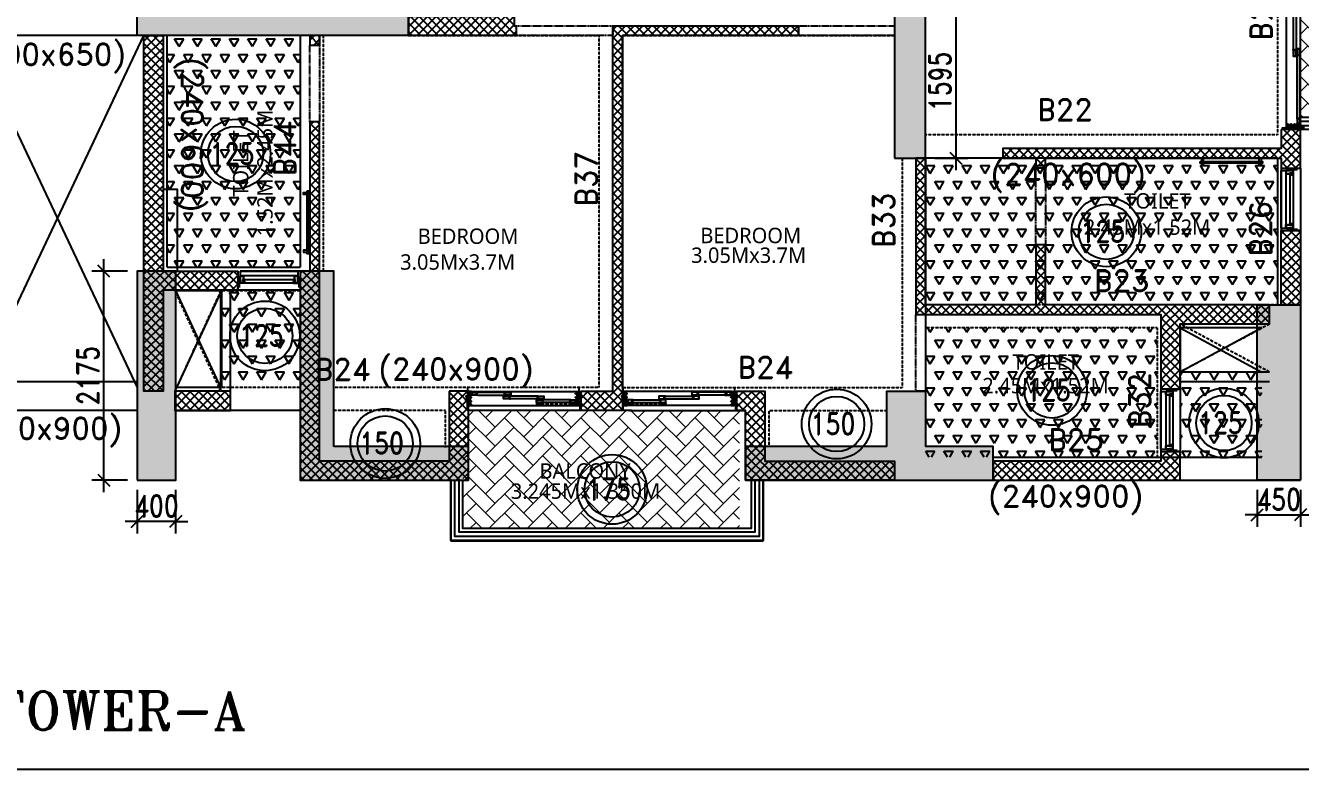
# Model space of a CAD drawing. Header units: millimetres. Extents: x 2061841 to 105821645, y -77612 to 48520811.
# Drawn here: x 105746329 to 105759587, y 48421234 to 48428970 of the extents above; entities that cross this region are included whole.
import ezdxf

# ---------------------------------------------------------------- set-up
doc = ezdxf.new("R2010")
doc.units = ezdxf.units.MM
doc.header["$LTSCALE"] = 10
doc.header["$MEASUREMENT"] = 0
doc.linetypes.add('$0$HIDDEN', pattern=[0.375, 0.25, -0.125])
doc.linetypes.add('HIDDEN2', pattern=[4.7625, 3.175, -1.5875])
for name, color, linetype in [('A-ANNO-LABL', 140, 'Continuous'), ('A-ELEV-HIDN', 54, 'HIDDEN2'), ('A-ELEV-LITE', 74, 'Continuous'), ('A-FLOR-HRAL', 200, 'Continuous'), ('A-GLAZ-FRAM', 74, 'Continuous'), ('A-WALL', 3, 'Continuous'), ('A-WALL-CILL', 140, 'Continuous'), ('A-WALL-FNSH', 8, 'Continuous'), ('A-WALL-PATT', 54, 'Continuous'), ('AP-SANR-FIXT', 74, 'Continuous'), ('AS-COLS', 2, 'Continuous'), ('S-BEAM', 4, 'Continuous'), ('S-BEAMNO.', 4, 'Continuous'), ('S-CUTOUT', 6, 'Continuous'), ('S-OPENING', 6, 'Continuous'), ('S-slab thk.', 2, 'Continuous'), ('S-Sunk', 8, 'Continuous'), ('xr_TDT02_Toilet_01_settingout$0$A-ELEV-FINE', 8, 'Continuous')]:
    doc.layers.add(name, color=color, linetype=linetype)
doc.layers.add('A-FIRE DOOR', color=1, linetype='Continuous', true_color=0xff0000)
for name, color, linetype, lineweight in [('S-Hatch Balcony', 8, 'Continuous', 5), ('S-STRCOL HATCH', 33, 'Continuous', 9), ('TEXT 3', 1, 'Continuous', 18)]:
    doc.layers.add(name, color=color, linetype=linetype, lineweight=lineweight)
doc.styles.add('200', font='romand.shx', dxfattribs={"width": 0.8, "height": 225})
doc.styles.add('Lucida SU', font='l_10646.ttf')
doc.styles.add('RD', font='romand.shx', dxfattribs={"width": 0.9, "height": 225})
doc.styles.add('RT', font='romant.shx', dxfattribs={"height": 250})
doc.dimstyles.new('GR1', dxfattribs={"dimtxt": 225, "dimasz": 125, "dimexe": 125, "dimexo": 100, "dimgap": 50, "dimtad": 1, "dimdec": 0, "dimzin": 3, "dimdsep": 46, "dimtxsty": '200', "dimblk1": 'OBLIQUE', "dimblk2": 'OBLIQUE', "dimsah": 1, "dimcen": 0.0625, "dimdle": 125, "dimclrd": 3, "dimclre": 3, "dimclrt": 2, "dimadec": 0, "dimazin": 0, "dimtfac": 1, "dimtdec": 0, "dimtix": 1, "dimtmove": 0, "dimatfit": 3, "dimfxl": 1, "dimtolj": 1, "dimtzin": 0, "dimarcsym": 0})
pattern_1 = [(135, (101911631.5, 48122568.903), (-44.9012806, -44.9012806), []), (225, (101911631.5, 48122568.903), (44.9012806, -44.9012806), [])]
pattern_2 = [(60, (310081.56, 0), (-95.24999982, 164.97783931), [95.25, -95.25]), (120, (310081.56, 0), (-190.49999982, 1e-07), [95.25, -95.25]), (0, (310033.94, 82.49), (95.25, 164.9778392), [95.25, -95.25])]

# ---------------------------------------------------------------- blocks, each defined once
blk = doc.blocks.new('Win clip')
for points in [[(14, 1), (14, 9), (18, 9), (18, 8), (19, 8), (19, 9), (20, 9), (20, 10), (0, 10), (0, 0), (3, 0), (3, -1), (2, -1), (2, -2), (5, -2), (5, 0), (17, 0), (17, -1), (15, -1), (15, -2), (18, -2), (18, 1)], [(1, 9), (13, 9), (13, 1), (1, 1)]]:
    blk.add_lwpolyline(points, close=True)
at = {"layer": 'Defpoints'}
blk.add_line((28, 3), (22, 3), dxfattribs=at)
blk = doc.blocks.new('*U694')
at = {"color": 251}
for p, q in [((0, 88), (25, 88)), ((25, 88), (0, 38)), ((0, 88), (25, 38)), ((25, 38), (0, 38)), ((650, 88), (625, 88)), ((625, 88), (650, 38)), ((650, 88), (625, 38)), ((625, 38), (650, 38))]:
    blk.add_line(p, q, dxfattribs=at)
for p, q in [((60, 25), (590, 25)), ((70, 100), (590, 100)), ((70, 65), (590, 65))]:
    blk.add_line(p, q)
for points in [[(62, 70), (62, 67), (55, 67), (55, 85), (59, 85), (59, 84), (60, 84), (60, 89), (59, 89), (59, 87), (55, 87), (55, 99), (59, 99), (59, 97), (60, 97), (60, 100), (25, 100), (25, 25), (60, 25), (60, 65), (70, 65), (70, 70)], [(69, 69), (68, 69), (68, 70), (70, 70), (68, 70), (68, 69), (69, 69), (69, 67), (63, 67), (63, 69)], [(588, 70), (588, 67), (595, 67), (595, 85), (591, 85), (591, 84), (590, 84), (590, 89), (591, 89), (591, 87), (595, 87), (595, 99), (591, 99), (591, 97), (590, 97), (590, 100), (625, 100), (625, 25), (590, 25), (590, 65), (580, 65), (580, 70)], [(581, 69), (582, 69), (582, 70), (580, 70), (582, 70), (582, 69), (581, 69), (581, 67), (587, 67), (587, 69)]]:
    blk.add_lwpolyline(points)
for points in [[(59, 26), (26, 26), (26, 99), (54, 99), (54, 65), (59, 65)], [(65, 80), (65, 79), (63, 79), (65, 79), (65, 80), (62, 80)], [(585, 80), (585, 79), (587, 79), (585, 79), (585, 80), (588, 80)], [(591, 26), (624, 26), (624, 99), (596, 99), (596, 65), (591, 65)]]:
    blk.add_lwpolyline(points, close=True)
at = {"layer": 'A-WALL-CILL'}
blk.add_line((625, -25), (25, -25), dxfattribs=at)
blk.add_lwpolyline([(0, 145), (0, 175), (650, 175), (650, 145)], dxfattribs=at)
at = {"layer": 'A-WALL-FNSH'}
for p, q in [((15, 88), (15, 145)), ((635, 88), (635, 145)), ((25, -25), (25, 35)), ((625, -25), (625, 35))]:
    blk.add_line(p, q, dxfattribs=at)
at = {"rotation": 270}
blk.add_blockref('Win clip', (60, 100), dxfattribs=at)
at = {"xscale": -1, "rotation": 90}
blk.add_blockref('Win clip', (590, 100), dxfattribs=at)
blk = doc.blocks.new('xr_TDT02_Toilet_01_settingout$0$i dont know')
at = {"layer": 'AP-SANR-FIXT', "ltscale": 0.2}
blk.add_lwpolyline([(19553, 3403), (20203, 3403), (20203, 3422), (19553, 3422)], close=True, dxfattribs=at)
at = {"layer": 'AP-SANR-FIXT', "ltscale": 0.2, "elevation": 0}
for points in [[(19568, 3434), (19588, 3434), (19588, 3368), (19568, 3368)], [(20188, 3434), (20168, 3434), (20168, 3368), (20188, 3368)]]:
    blk.add_lwpolyline(points, close=True, dxfattribs=at)
blk = doc.blocks.new('Alframe Door 3T+W')
for p, q in [((35, 146), (0, 146)), ((0, 146), (0, 0)), ((1, 2), (1, 144)), ((1, 144), (16, 144)), ((16, 144), (16, 2)), ((18, 129), (18, 144)), ((18, 144), (35, 144)), ((35, 144), (35, 146)), ((0, 0), (35, 0)), ((16, 2), (1, 2)), ((34, 129), (18, 129)), ((18, 90), (18, 119)), ((18, 119), (34, 119)), ((34, 90), (18, 90)), ((18, 51), (18, 80)), ((18, 80), (34, 80)), ((34, 51), (18, 51)), ((18, 17), (18, 41)), ((18, 41), (34, 41)), ((35, 17), (18, 17)), ((18, 2), (18, 11)), ((18, 11), (35, 11)), ((35, 2), (18, 2)), ((35, 0), (35, 2))]:
    blk.add_line(p, q)
for centre, start, end in [((23, 124), 336, 24), ((23, 85), 336, 24), ((23, 46), 336, 24), ((23, 14), 346.3245, 13.6755)]:
    blk.add_arc(centre, 12.3, start, end)
blk = doc.blocks.new('Alframe Win shutter wmesh')
for points in [[(7, -46), (7, 0), (4, 0), (4, -1), (6, -1), (6, -13), (-6, -13), (-6, -1), (-4, -1), (-4, 0), (-8, 0), (-8, -50), (-1, -50), (-1, -48), (-2, -48), (-2, -49), (-6, -49), (-6, -46)], [(6, -14), (-6, -14), (-6, -45), (6, -45)]]:
    blk.add_lwpolyline(points, close=True)
blk = doc.blocks.new('Al frame Door shutter 1')
blk.add_lwpolyline([(8, -60), (15, -60), (15, 15), (8, 15), (8, 13), (13, 13), (13, 0), (-14, 0), (-14, 13), (-8, 13), (-8, 15), (-15, 15), (-15, -60), (-8, -60), (-8, -58), (-14, -58), (-14, -45), (13, -45), (13, -58), (8, -58), (8, -60)])
blk.add_lwpolyline([(-14, -44), (13, -44), (13, -2), (-14, -2)], close=True)
blk = doc.blocks.new('Al frame Door shutter 2')
for p, q in [((-8, 75), (-15, 75)), ((-14, 60), (-14, 73)), ((-14, 73), (-8, 73)), ((14, 60), (-14, 60)), ((14, 58), (-14, 58)), ((-14, 58), (-14, 2)), ((-14, 2), (14, 2)), ((-8, 73), (-8, 75)), ((15, 75), (8, 75)), ((8, 75), (8, 73)), ((8, 73), (14, 73)), ((14, 73), (14, 60)), ((14, 2), (14, 58)), ((15, 34), (15, 75)), ((15, 34), (19, 34)), ((19, 33), (15, 33)), ((21, 37), (19, 34)), ((22, 36), (19, 33)), ((22, 36), (21, 37))]:
    blk.add_line(p, q)
blk.add_lwpolyline([(-15, 75), (-15, 0), (15, 0), (15, 33)])
blk = doc.blocks.new('*U683')
for p, q in [((50, 179), (1150, 179)), ((124, 173), (393, 173)), ((124, 143), (393, 143)), ((737, 133), (468, 133)), ((50, 33), (1141, 33)), ((737, 103), (468, 103)), ((1076, 94), (812, 94)), ((1076, 64), (812, 64))]:
    blk.add_line(p, q)
at = {"linetype": 'HIDDEN2'}
for p, q in [((783, 55), (1105, 55)), ((1101, 40), (787, 40))]:
    blk.add_line(p, q, dxfattribs=at)
at = {"color": 251}
for points in [[(25, 81), (0, 81), (25, 131), (0, 131), (25, 81), (25, 131)], [(1175, 81), (1200, 81), (1175, 131), (1200, 131), (1175, 81), (1175, 131)]]:
    blk.add_lwpolyline(points, dxfattribs=at)
at = {"layer": 'A-WALL-FNSH'}
for p, q in [((20, 131), (20, 220)), ((1180, 131), (1180, 220)), ((15, 81), (15, -15)), ((1185, 81), (1185, -15))]:
    blk.add_line(p, q, dxfattribs=at)
blk.add_blockref('Alframe Door 3T+W', (25, 33))
at = {"xscale": -1}
for name, p, rotation in [('Al frame Door shutter 1', (64, 158), 90), ('Al frame Door shutter 2', (468, 158), 90), ('Al frame Door shutter 2', (393, 118), 270), ('Al frame Door shutter 2', (812, 118), 90), ('Al frame Door shutter 2', (737, 79), 270), ('Al frame Door shutter 1', (1136, 79), 270), ('Alframe Win shutter wmesh', (1151, 47), 270)]:
    blk.add_blockref(name, p, dxfattribs=dict(at, rotation=rotation))
blk.add_blockref('Alframe Door 3T+W', (1175, 33), dxfattribs=at)
at = {"rotation": 90.00000000000001}
blk.add_blockref('Alframe Win shutter wmesh', (737, 47), dxfattribs=at)
blk = doc.blocks.new('*U684')
for p, q in [((50, 179), (1150, 179)), ((124, 173), (393, 173)), ((124, 143), (393, 143)), ((737, 133), (468, 133)), ((50, 33), (1141, 33)), ((737, 103), (468, 103)), ((1076, 94), (812, 94)), ((1076, 64), (812, 64))]:
    blk.add_line(p, q)
at = {"linetype": 'HIDDEN2'}
for p, q in [((783, 55), (1105, 55)), ((1101, 40), (787, 40))]:
    blk.add_line(p, q, dxfattribs=at)
at = {"color": 251}
for points in [[(25, 81), (0, 81), (25, 131), (0, 131), (25, 81), (25, 131)], [(1175, 81), (1200, 81), (1175, 131), (1200, 131), (1175, 81), (1175, 131)]]:
    blk.add_lwpolyline(points, dxfattribs=at)
at = {"layer": 'A-WALL-FNSH'}
for p, q in [((20, 131), (20, 220)), ((1180, 131), (1180, 220)), ((15, 81), (15, -15)), ((1185, 81), (1185, -15))]:
    blk.add_line(p, q, dxfattribs=at)
blk.add_blockref('Alframe Door 3T+W', (25, 33))
at = {"xscale": -1}
for name, p, rotation in [('Al frame Door shutter 1', (64, 158), 90), ('Al frame Door shutter 2', (468, 158), 90), ('Al frame Door shutter 2', (393, 118), 270), ('Al frame Door shutter 2', (812, 118), 90), ('Al frame Door shutter 2', (737, 79), 270), ('Al frame Door shutter 1', (1136, 79), 270), ('Alframe Win shutter wmesh', (1151, 47), 270)]:
    blk.add_blockref(name, p, dxfattribs=dict(at, rotation=rotation))
blk.add_blockref('Alframe Door 3T+W', (1175, 33), dxfattribs=at)
at = {"rotation": 90.00000000000001}
blk.add_blockref('Alframe Win shutter wmesh', (737, 47), dxfattribs=at)
blk = doc.blocks.new('*U695')
at = {"color": 251}
for p, q in [((0, 88), (25, 88)), ((25, 88), (0, 38)), ((0, 88), (25, 38)), ((25, 38), (0, 38)), ((650, 88), (625, 88)), ((625, 88), (650, 38)), ((650, 88), (625, 38)), ((625, 38), (650, 38))]:
    blk.add_line(p, q, dxfattribs=at)
for p, q in [((60, 25), (590, 25)), ((70, 100), (590, 100)), ((70, 65), (590, 65))]:
    blk.add_line(p, q)
for points in [[(62, 70), (62, 67), (55, 67), (55, 85), (59, 85), (59, 84), (60, 84), (60, 88), (59, 88), (59, 87), (55, 87), (55, 99), (59, 99), (59, 97), (60, 97), (60, 100), (25, 100), (25, 25), (60, 25), (60, 65), (70, 65), (70, 70)], [(69, 69), (68, 69), (68, 70), (70, 70), (68, 70), (68, 69), (69, 69), (69, 67), (63, 67), (63, 69)], [(588, 70), (588, 67), (595, 67), (595, 85), (591, 85), (591, 84), (590, 84), (590, 88), (591, 88), (591, 87), (595, 87), (595, 99), (591, 99), (591, 97), (590, 97), (590, 100), (625, 100), (625, 25), (590, 25), (590, 65), (580, 65), (580, 70)], [(581, 69), (582, 69), (582, 70), (580, 70), (582, 70), (582, 69), (581, 69), (581, 67), (587, 67), (587, 69)]]:
    blk.add_lwpolyline(points)
for points in [[(59, 26), (26, 26), (26, 99), (54, 99), (54, 65), (59, 65)], [(65, 80), (65, 79), (63, 79), (65, 79), (65, 80), (62, 80)], [(585, 80), (585, 79), (587, 79), (585, 79), (585, 80), (588, 80)], [(591, 26), (624, 26), (624, 99), (596, 99), (596, 65), (591, 65)]]:
    blk.add_lwpolyline(points, close=True)
at = {"layer": 'A-WALL-CILL'}
blk.add_line((625, -25), (25, -25), dxfattribs=at)
blk.add_lwpolyline([(0, 145), (0, 175), (650, 175), (650, 145)], dxfattribs=at)
at = {"layer": 'A-WALL-FNSH'}
for p, q in [((15, 88), (15, 145)), ((635, 88), (635, 145)), ((25, -25), (25, 35)), ((625, -25), (625, 35))]:
    blk.add_line(p, q, dxfattribs=at)
at = {"rotation": 270}
blk.add_blockref('Win clip', (60, 100), dxfattribs=at)
at = {"xscale": -1, "rotation": 90}
blk.add_blockref('Win clip', (590, 100), dxfattribs=at)
blk = doc.blocks.new('*U693')
for p, q in [((50, 179), (2275, 179)), ((124, 173), (764, 173)), ((124, 143), (764, 143)), ((1480, 133), (839, 133)), ((50, 33), (2266, 33)), ((1480, 103), (839, 103)), ((2201, 94), (1555, 94)), ((2201, 64), (1555, 64))]:
    blk.add_line(p, q)
at = {"linetype": 'HIDDEN2'}
for p, q in [((1526, 55), (2230, 55)), ((2226, 40), (1530, 40))]:
    blk.add_line(p, q, dxfattribs=at)
at = {"color": 251}
for points in [[(25, 81), (0, 81), (25, 131), (0, 131), (25, 81), (25, 131)], [(2300, 81), (2325, 81), (2300, 131), (2325, 131), (2300, 81), (2300, 131)]]:
    blk.add_lwpolyline(points, dxfattribs=at)
at = {"layer": 'A-WALL-FNSH'}
for p, q in [((20, 131), (20, 220)), ((2305, 131), (2305, 220)), ((15, 81), (15, -15)), ((2310, 81), (2310, -15))]:
    blk.add_line(p, q, dxfattribs=at)
blk.add_blockref('Alframe Door 3T+W', (25, 33))
at = {"xscale": -1}
for name, p, rotation in [('Al frame Door shutter 1', (64, 158), 90), ('Al frame Door shutter 2', (839, 158), 90), ('Al frame Door shutter 2', (764, 118), 270), ('Al frame Door shutter 2', (1555, 118), 90), ('Al frame Door shutter 2', (1480, 79), 270), ('Al frame Door shutter 1', (2261, 79), 270), ('Alframe Win shutter wmesh', (2276, 47), 270)]:
    blk.add_blockref(name, p, dxfattribs=dict(at, rotation=rotation))
blk.add_blockref('Alframe Door 3T+W', (2300, 33), dxfattribs=at)
at = {"rotation": 90.00000000000001}
blk.add_blockref('Alframe Win shutter wmesh', (1480, 47), dxfattribs=at)
blk = doc.blocks.new('*U700')
at = {"color": 251}
for p, q in [((0, 88), (25, 88)), ((25, 88), (0, 38)), ((0, 88), (25, 38)), ((25, 38), (0, 38)), ((650, 88), (625, 88)), ((625, 88), (650, 38)), ((650, 88), (625, 38)), ((625, 38), (650, 38))]:
    blk.add_line(p, q, dxfattribs=at)
for p, q in [((60, 25), (590, 25)), ((70, 100), (590, 100)), ((70, 65), (590, 65))]:
    blk.add_line(p, q)
for points in [[(62, 70), (62, 67), (55, 67), (55, 85), (59, 85), (59, 84), (60, 84), (60, 88), (59, 88), (59, 87), (55, 87), (55, 99), (59, 99), (59, 97), (60, 97), (60, 100), (25, 100), (25, 25), (60, 25), (60, 65), (70, 65), (70, 70)], [(69, 69), (68, 69), (68, 70), (70, 70), (68, 70), (68, 69), (69, 69), (69, 67), (63, 67), (63, 69)], [(588, 70), (588, 67), (595, 67), (595, 85), (591, 85), (591, 84), (590, 84), (590, 88), (591, 88), (591, 87), (595, 87), (595, 99), (591, 99), (591, 97), (590, 97), (590, 100), (625, 100), (625, 25), (590, 25), (590, 65), (580, 65), (580, 70)], [(581, 69), (582, 69), (582, 70), (580, 70), (582, 70), (582, 69), (581, 69), (581, 67), (587, 67), (587, 69)]]:
    blk.add_lwpolyline(points)
for points in [[(59, 26), (26, 26), (26, 99), (54, 99), (54, 65), (59, 65)], [(65, 80), (65, 79), (63, 79), (65, 79), (65, 80), (62, 80)], [(585, 80), (585, 79), (587, 79), (585, 79), (585, 80), (588, 80)], [(591, 26), (624, 26), (624, 99), (596, 99), (596, 65), (591, 65)]]:
    blk.add_lwpolyline(points, close=True)
at = {"layer": 'A-WALL-CILL'}
blk.add_line((625, -25), (25, -25), dxfattribs=at)
blk.add_lwpolyline([(0, 145), (0, 175), (650, 175), (650, 145)], dxfattribs=at)
at = {"layer": 'A-WALL-FNSH'}
for p, q in [((15, 88), (15, 145)), ((635, 88), (635, 145)), ((25, -25), (25, 35)), ((625, -25), (625, 35))]:
    blk.add_line(p, q, dxfattribs=at)
at = {"rotation": 270}
blk.add_blockref('Win clip', (60, 100), dxfattribs=at)
at = {"xscale": -1, "rotation": 90}
blk.add_blockref('Win clip', (590, 100), dxfattribs=at)
blk = doc.blocks.new('_Oblique')
at = {"color": 0, "linetype": 'ByBlock', "lineweight": -2}
blk.add_line((-0.5, -0.5), (0.5, 0.5), dxfattribs=at)
blk = doc.blocks.new('*D1007')
at = {"layer": 'AS-COLS', "color": 3, "lineweight": -2, "transparency": 16777216}
for p, q in [((102993001, 48527326), (102993001, 48525481)), ((102992785, 48527201), (102993126, 48527201)), ((102992785, 48525606), (102993126, 48525606))]:
    blk.add_line(p, q, dxfattribs=at)
at = {"layer": 'Defpoints', "color": 0, "transparency": 16777216}
for p in [(102992685, 48527201), (102992685, 48525606), (102993001, 48525606)]:
    blk.add_point(p, dxfattribs=at)
at = {"layer": 'AS-COLS', "color": 3, "lineweight": -2, "transparency": 16777216, "xscale": 125, "yscale": 125, "zscale": 125}
for p, rotation in [((102993001, 48527201), 90), ((102993001, 48525606), 270)]:
    blk.add_blockref('_Oblique', p, dxfattribs=dict(at, rotation=rotation))
at = {"layer": 'AS-COLS', "color": 2, "transparency": 16777216, "insert": (102992839, 48526404), "char_height": 225, "attachment_point": 5, "rotation": 90, "style": '200'}
blk.add_mtext('\\A1;1595', dxfattribs=at)
blk = doc.blocks.new('*D1008')
at = {"layer": 'AS-COLS', "color": 3, "lineweight": -2, "transparency": 16777216}
for p, q in [((102984490, 48522156), (102984490, 48521702)), ((102984890, 48522156), (102984890, 48521702)), ((102984490, 48521827), (102984365, 48521827)), ((102984890, 48521827), (102984490, 48521827)), ((102984890, 48521827), (102985015, 48521827))]:
    blk.add_line(p, q, dxfattribs=at)
at = {"layer": 'Defpoints', "color": 0, "transparency": 16777216}
for p in [(102984490, 48522256), (102984890, 48522256), (102984490, 48521827)]:
    blk.add_point(p, dxfattribs=at)
at = {"layer": 'AS-COLS', "color": 3, "lineweight": -2, "transparency": 16777216, "xscale": 125, "yscale": 125, "zscale": 125}
blk.add_blockref('_Oblique', (102984490, 48521827), dxfattribs=at)
at = {"layer": 'AS-COLS', "color": 3, "lineweight": -2, "transparency": 16777216, "xscale": 125, "yscale": 125, "zscale": 125, "rotation": 180}
blk.add_blockref('_Oblique', (102984890, 48521827), dxfattribs=at)
at = {"layer": 'AS-COLS', "color": 2, "transparency": 16777216, "insert": (102984690, 48521989), "char_height": 225, "attachment_point": 5, "style": '200'}
blk.add_mtext('\\A1;400', dxfattribs=at)
blk = doc.blocks.new('*D1009')
at = {"layer": 'AS-COLS', "color": 3, "lineweight": -2, "transparency": 16777216}
for p, q in [((102984142, 48522131), (102984142, 48524556)), ((102984390, 48524431), (102984017, 48524431)), ((102984390, 48522256), (102984017, 48522256))]:
    blk.add_line(p, q, dxfattribs=at)
at = {"layer": 'Defpoints', "color": 0, "transparency": 16777216}
for p in [(102984142, 48524431), (102984490, 48524431), (102984490, 48522256)]:
    blk.add_point(p, dxfattribs=at)
at = {"layer": 'AS-COLS', "color": 3, "lineweight": -2, "transparency": 16777216, "xscale": 125, "yscale": 125, "zscale": 125}
for p, rotation in [((102984142, 48524431), 90), ((102984142, 48522256), 270)]:
    blk.add_blockref('_Oblique', p, dxfattribs=dict(at, rotation=rotation))
at = {"layer": 'AS-COLS', "color": 2, "transparency": 16777216, "insert": (102983980, 48523344), "char_height": 225, "attachment_point": 5, "rotation": 90, "style": '200'}
blk.add_mtext('\\A1;2175', dxfattribs=at)
blk = doc.blocks.new('*D1083')
at = {"layer": 'AS-COLS', "color": 3, "lineweight": -2, "transparency": 16777216}
for p, q in [((102996135, 48522156), (102996135, 48521771)), ((102996585, 48522156), (102996585, 48521771)), ((102996135, 48521896), (102996010, 48521896)), ((102996135, 48521896), (102996585, 48521896)), ((102996585, 48521896), (102996710, 48521896))]:
    blk.add_line(p, q, dxfattribs=at)
at = {"layer": 'Defpoints', "color": 0, "transparency": 16777216}
for p in [(102996135, 48522256), (102996585, 48522256), (102996585, 48521896)]:
    blk.add_point(p, dxfattribs=at)
at = {"layer": 'AS-COLS', "color": 3, "lineweight": -2, "transparency": 16777216, "xscale": 125, "yscale": 125, "zscale": 125}
blk.add_blockref('_Oblique', (102996135, 48521896), dxfattribs=at)
at = {"layer": 'AS-COLS', "color": 3, "lineweight": -2, "transparency": 16777216, "xscale": 125, "yscale": 125, "zscale": 125, "rotation": 180}
blk.add_blockref('_Oblique', (102996585, 48521896), dxfattribs=at)
at = {"layer": 'AS-COLS', "color": 2, "transparency": 16777216, "insert": (102996360, 48522058), "char_height": 225, "attachment_point": 5, "style": '200'}
blk.add_mtext('\\A1;450', dxfattribs=at)
blk = doc.blocks.new('*D1084')
at = {"layer": 'AS-COLS', "color": 3, "lineweight": -2, "transparency": 16777216}
for p, q in [((102997037, 48522131), (102997037, 48524206)), ((102996685, 48524081), (102997162, 48524081)), ((102996685, 48522256), (102997162, 48522256))]:
    blk.add_line(p, q, dxfattribs=at)
at = {"layer": 'Defpoints', "color": 0, "transparency": 16777216}
for p in [(102996585, 48524081), (102997037, 48524081), (102996585, 48522256)]:
    blk.add_point(p, dxfattribs=at)
at = {"layer": 'AS-COLS', "color": 3, "lineweight": -2, "transparency": 16777216, "xscale": 125, "yscale": 125, "zscale": 125}
for p, rotation in [((102997037, 48524081), 90), ((102997037, 48522256), 270)]:
    blk.add_blockref('_Oblique', p, dxfattribs=dict(at, rotation=rotation))
at = {"layer": 'AS-COLS', "color": 2, "transparency": 16777216, "insert": (102996875, 48523169), "char_height": 225, "attachment_point": 5, "rotation": 90, "style": '200'}
blk.add_mtext('\\A1;1825', dxfattribs=at)
blk = doc.blocks.new('TOWER-A TYPICAL FLOOR FRAMING PLAN N')
at = {"layer": 'A-WALL-PATT'}
h = blk.add_hatch(dxfattribs=at)
h.set_pattern_fill('ANSI37', color=8, scale=20, angle=90)
h.set_pattern_definition(pattern_1)
h.paths.add_polyline_path([(102989435.5, 48526981.3), (102989435.5, 48523181.3), (102989106.7, 48523181.3), (102989106.7, 48522981.3), (102989535.5, 48522981.3), (102989535.5, 48526881.3), (102991365.5, 48526881.3), (102991365.5, 48526981.3)])
h.paths.add_polyline_path([(102987310.5, 48529501.9), (102988410.5, 48529501.9), (102988410.5, 48530081.3), (102990814.4, 48530081.3), (102990814.4, 48530281.3), (102989975.5, 48530281.3), (102989975.5, 48530481.3), (102989775.5, 48530481.3), (102989775.5, 48530281.3), (102988210.5, 48530281.3), (102988210.5, 48529601.9), (102987310.5, 48529601.9)])
h.paths.add_polyline_path([(102988410.5, 48528701.9), (102988310.5, 48528701.9), (102988310.5, 48528001.9), (102987310.5, 48528001.9), (102987310.5, 48527801.9), (102988210.5, 48527801.9), (102988210.5, 48527081.3), (102987310.5, 48527081.3), (102987310.5, 48526881.3), (102988435.5, 48526881.3), (102988435.5, 48526981.3), (102988410.5, 48526981.3)])
h = blk.add_hatch(dxfattribs=at)
h.set_pattern_fill('ANSI37', color=8, scale=20, angle=90)
h.set_pattern_definition(pattern_1)
h.paths.add_polyline_path([(102984760.5, 48526881.3), (102984760.5, 48524431.3), (102985535.5, 48524431.3), (102985535.5, 48524231.3), (102984760.5, 48524231.3), (102984760.5, 48523181.3), (102984560.5, 48523181.3), (102984560.5, 48526881.3), (102984760.5, 48526881.3)])
h = blk.add_hatch(dxfattribs=at)
h.set_pattern_fill('ANSI37', color=8, scale=20, angle=90)
h.set_pattern_definition([(135, (101911642.07, 48122568.903), (-44.9012806, -44.9012806), []), (225, (101911642.07, 48122568.903), (44.9012806, -44.9012806), [])])
h.paths.add_polyline_path([(102986385.5, 48526881.3), (102986285.5, 48526881.3), (102986285.5, 48526781.3), (102986385.5, 48526781.3), (102986385.5, 48526881.3)])
h = blk.add_hatch(dxfattribs=at)
h.set_pattern_fill('ANSI37', color=8, scale=20, angle=90)
h.set_pattern_definition(pattern_1)
h.paths.add_polyline_path([(102987735.5, 48523181.3), (102987735.5, 48522456.3), (102986385.5, 48522456.3), (102986385.5, 48525981.3), (102986285.5, 48525981.3), (102986285.5, 48524431.3), (102986185.5, 48524431.3), (102986185.5, 48522256.3), (102987935.5, 48522256.3), (102987935.5, 48523181.3), (102987735.5, 48523181.3)])
h = blk.add_hatch(dxfattribs=at)
h.set_pattern_fill('ANSI37', color=8, scale=20, angle=90)
h.set_pattern_definition(pattern_1)
h.paths.add_polyline_path([(102996385.5, 48525903), (102996385.5, 48525706.3), (102993490.5, 48525706.3), (102993490.5, 48525606.3), (102993835.5, 48525606.3), (102993835.5, 48525503), (102993935.5, 48525503), (102993935.5, 48525606.3), (102996385.5, 48525606.3), (102996385.5, 48525502), (102996585.5, 48525502), (102996585.6, 48525903), (102996385.5, 48525903)])
h = blk.add_hatch(dxfattribs=at)
h.set_pattern_fill('ANSI37', color=8, scale=20, angle=90)
h.set_pattern_definition(pattern_1)
h.paths.add_polyline_path([(102995135.5, 48523204.1), (102995335.5, 48523204.1), (102995335.5, 48523881.3), (102996265.4, 48523881.3), (102996265.4, 48524081.3), (102993935.5, 48524081.3), (102993935.5, 48524703), (102993835.5, 48524703), (102993835.5, 48524081.3), (102992685.5, 48524081.3), (102992685.5, 48525606.3), (102992585.5, 48525606.3), (102992585.5, 48523981.3), (102995135.5, 48523981.3)])
h.paths.add_polyline_path([(102995335.5, 48522554.1), (102995135.5, 48522554.1), (102995135.5, 48522456.3), (102993390.9, 48522456.3), (102993390.9, 48522256.3), (102995335.5, 48522256.3)])
h = blk.add_hatch(dxfattribs=at)
h.set_pattern_fill('ANSI37', color=8, scale=20, angle=90)
h.set_pattern_definition(pattern_1)
h.paths.add_polyline_path([(102996385.5, 48524852), (102996585.5, 48524852), (102996585.5, 48524081.3), (102996385.5, 48524081.3), (102996385.5, 48524852)])
h = blk.add_hatch(dxfattribs=at)
h.set_pattern_fill('ANSI37', color=8, scale=20, angle=90)
h.set_pattern_definition(pattern_1)
h.paths.add_polyline_path([(102985460.5, 48523181.2), (102984880.5, 48523181.2), (102984880.5, 48522981.2), (102985460.5, 48522981.2), (102985460.5, 48523181.2)])
h = blk.add_hatch(dxfattribs=at)
h.set_pattern_fill('ANSI37', color=8, scale=20, angle=90)
h.set_pattern_definition(pattern_1)
h.paths.add_polyline_path([(102990815.5, 48523181.3), (102991015.5, 48523181.3), (102991015.5, 48522456.3), (102992365.5, 48522456.3), (102992365.5, 48522256.1), (102990815.5, 48522256.3), (102990815.5, 48522981.3), (102990724.9, 48522981.3), (102990724.9, 48523181.3), (102990815.5, 48523181.3)])
at = {"layer": 'S-Hatch Balcony'}
h = blk.add_hatch(dxfattribs=at)
h.set_pattern_fill('AR-HBONE', color=256, scale=35, style=0)
h.set_pattern_definition([(45, (102426801.17, 48829587.81), (2e-14, 197.9899), [420, -140]), (135, (102426900.16, 48829686.8), (2e-14, 197.9899), [420, -140])])
h.paths.add_polyline_path([(102996584.1, 48528108), (102997689.5, 48528108), (102997689.5, 48526028), (102996584.1, 48526028)])
h = blk.add_hatch(dxfattribs=at)
h.set_pattern_fill('AR-HBONE', color=256, scale=35, style=0)
h.set_pattern_definition([(45, (102426862.58, 48829384.83), (2e-14, 197.9899), [420, -140]), (135, (102426961.58, 48829483.82), (2e-14, 197.9899), [420, -140])])
h.paths.add_polyline_path([(102987877.5, 48522978), (102990752.8, 48522978), (102990752.8, 48521753), (102987877.5, 48521753)])
at = {"layer": 'S-STRCOL HATCH'}
h = blk.add_hatch(color=256, dxfattribs=at)
h.dxf.hatch_style = 1
h.paths.add_polyline_path([(102984490.5, 48529602.1), (102984890.5, 48529602.3), (102984890.5, 48527202), (102986990.5, 48527202), (102986990.5, 48530282), (102987310.5, 48530282), (102987310.5, 48526882), (102984490.5, 48526881.3)])
h = blk.add_hatch(color=256, dxfattribs=at)
h.dxf.hatch_style = 1
h.paths.add_polyline_path([(102992365.5, 48525607), (102992685.5, 48525607), (102992685.5, 48527201.3), (102992365.5, 48527201.3)])
h = blk.add_hatch(color=256, dxfattribs=at)
h.dxf.hatch_style = 1
h.paths.add_polyline_path([(102984490.5, 48522256.3), (102984890.5, 48522256.3), (102984890.5, 48524431.3), (102984490.5, 48524431.3)])
h = blk.add_hatch(color=256, dxfattribs=at)
h.dxf.hatch_style = 1
h.paths.add_polyline_path([(102986535.5, 48522606.3), (102986535.5, 48524431.3), (102986185.5, 48524431.3), (102986185.5, 48522256.3), (102987935.5, 48522256.3), (102987935.5, 48522606.3)])
h = blk.add_hatch(color=256, dxfattribs=at)
h.dxf.hatch_style = 1
h.paths.add_polyline_path([(102996585.4, 48522257), (102996135.4, 48522256.3), (102996135.4, 48524081.3), (102996585.4, 48524082)])
h = blk.add_hatch(color=256, dxfattribs=at)
h.dxf.hatch_style = 1
h.paths.add_polyline_path([(102992685.5, 48522606.3), (102992285.5, 48522606.3), (102992285.5, 48523182), (102992685.5, 48523182)])
h = blk.add_hatch(color=256, dxfattribs=at)
h.dxf.hatch_style = 1
h.paths.add_polyline_path([(102993391.9, 48522606.3), (102993391.9, 48522256.3), (102990815.5, 48522256.3), (102990815.5, 48522606.3), (102993391.9, 48522606.3)])
at = {"layer": 'S-Sunk'}
h = blk.add_hatch(dxfattribs=at)
h.set_pattern_fill('TRIANG', color=8, scale=20, style=0)
h.set_pattern_definition(pattern_2)
h.paths.add_polyline_path([(102984800.5, 48526881.3), (102986185.5, 48526881.3), (102986185.5, 48524470.8), (102984800.5, 48524470.8)])
h = blk.add_hatch(dxfattribs=at)
h.set_pattern_fill('TRIANG', color=8, scale=20, style=0)
h.set_pattern_definition(pattern_2)
h.paths.add_polyline_path([(102992685.5, 48525606.3), (102996346.5, 48525606.3), (102996346.5, 48524081.3), (102992685.5, 48524081.3)])
h = blk.add_hatch(dxfattribs=at)
h.set_pattern_fill('TRIANG', color=8, scale=20, style=0)
h.set_pattern_definition(pattern_2)
h.paths.add_polyline_path([(102985365.3, 48524230.8), (102986185.5, 48524230.8), (102986185.5, 48523221.2), (102985365.3, 48523221.2)])
h = blk.add_hatch(dxfattribs=at)
h.set_pattern_fill('TRIANG', color=8, scale=20, style=0)
h.set_pattern_definition(pattern_2)
h.paths.add_polyline_path([(102992685.5, 48523841.2), (102995095.5, 48523841.2), (102995095.5, 48522496.3), (102992685.5, 48522496.3)])
h = blk.add_hatch(dxfattribs=at)
h.set_pattern_fill('TRIANG', color=8, scale=20, style=0)
h.set_pattern_definition(pattern_2)
h.paths.add_polyline_path([(102995335.5, 48523381.3), (102996185.4, 48523381.3), (102996185.4, 48522496.3), (102995335.5, 48522496.3)])
at = {"layer": 'A-ELEV-HIDN'}
for p, q in [((102985360.5, 48524231.8, 0), (102984880.5, 48523181.2, 0)), ((102985360.5, 48523181.2, 0), (102984880.5, 48524231.3)), ((102996265.4, 48523881.3, 0), (102995335.5, 48523381.3)), ((102996265.4, 48523381.3, 0), (102995335.5, 48523881.3))]:
    blk.add_line(p, q, dxfattribs=at)
at = {"layer": 'A-ELEV-HIDN', "ltscale": 0.3}
for points in [[(102988435.5, 48526981.3), (102989435.5, 48526981.3), (102989435.5, 48526881.3), (102988435.5, 48526881.3)], [(102991365.5, 48526981.3), (102992365.5, 48526981.3), (102992365.5, 48526881.3), (102991365.5, 48526881.3)], [(102993835.5, 48525503), (102993935.5, 48525503), (102993935.5, 48524703), (102993835.5, 48524703)], [(102992585.5, 48523981.3), (102992685.5, 48523981.3), (102992685.5, 48523181.3), (102992585.5, 48523181.3)]]:
    blk.add_lwpolyline(points, close=True, dxfattribs=at)
at = {"layer": 'A-ELEV-HIDN', "ltscale": 0.3, "elevation": 0}
blk.add_lwpolyline([(102986285.5, 48526781.3), (102986385.5, 48526781.3), (102986385.5, 48525981.3), (102986285.5, 48525981.3)], close=True, dxfattribs=at)
at = {"layer": 'A-ELEV-LITE'}
for p, q in [((102985360.5, 48523181.2, 0), (102985360.5, 48524231.8, 0)), ((102985460.5, 48523181.2, 0), (102985460.5, 48524231.8, 0)), ((102996265.4, 48523381.3, 0), (102995335.5, 48523381.3)), ((102996265.4, 48523281.3, 0), (102995335.5, 48523281.3))]:
    blk.add_line(p, q, dxfattribs=at)
at = {"layer": 'A-FIRE DOOR'}
blk.add_lwpolyline([(102968241.2, 48553234.4), (103017317, 48553234.4), (103017317, 48519249.1), (102968241.2, 48519249.1)], close=True, dxfattribs=at)
at = {"layer": 'A-FLOR-HRAL', "color": 252, "elevation": 0}
for points in [[(102996585.5, 48528233), (102997795.5, 48528233), (102997795.5, 48525903), (102996585.5, 48525903)], [(102996585.5, 48528193), (102997755.5, 48528193), (102997755.5, 48525943), (102996585.5, 48525943)], [(102996585.5, 48528148), (102997710.5, 48528148), (102997710.5, 48525988), (102996585.5, 48525988)], [(102996585.5, 48528108), (102997670.5, 48528108), (102997670.5, 48526028), (102996585.5, 48526028)], [(102990998.4, 48522256.2), (102990998.4, 48521631.3), (102987752.5, 48521631.3), (102987752.5, 48522256.2)], [(102990958.4, 48522256.2), (102990958.4, 48521671.3), (102987792.5, 48521671.3), (102987792.5, 48522256.2)], [(102990913.4, 48522256.2), (102990913.4, 48521716.3), (102987837.5, 48521716.3), (102987837.5, 48522256.2)], [(102990873.4, 48522256.2), (102990873.4, 48521756.3), (102987877.5, 48521756.3), (102987877.5, 48522256.2)]]:
    blk.add_lwpolyline(points, dxfattribs=at)
at = {"layer": 'A-WALL', "color": 8}
for p, q in [((102988435.5, 48526881.3), (102988435.5, 48526981.3)), ((102986285.5, 48526881.3, 0), (102986285.5, 48526781.3, 0)), ((102986285.5, 48526781.3, 0), (102986385.5, 48526781.3, 0)), ((102986385.5, 48526881.3, 0), (102986385.5, 48526781.3, 0)), ((102996385.5, 48525502), (102996385.5, 48524852)), ((102996385.5, 48525477), (102996385.5, 48524877, 0)), ((102986185.5, 48524431.3, 0), (102985560.5, 48524431.3, 0)), ((102996385.5, 48524081.3, 0), (102996585.4, 48524081.3, 0)), ((102995335.5, 48523204.1), (102995135.5, 48523204.1)), ((102995135.5, 48523204.1), (102995135.5, 48522554.1)), ((102992685.5, 48523181.3, 0), (102992585.5, 48523181.3, 0)), ((102995135.5, 48522554.1), (102995335.5, 48522554.1))]:
    blk.add_line(p, q, dxfattribs=at)
for points in [[(102988435.5, 48526881.3), (102987310.5, 48526881.3), (102987310.5, 48527081.3), (102988210.5, 48527081.3), (102988210.5, 48527801.9), (102987310.5, 48527801.9), (102987310.5, 48528001.9), (102988310.5, 48528001.9), (102988310.5, 48528701.9)], [(102988410.5, 48528701.9), (102988410.5, 48526981.3), (102988435.5, 48526981.3)], [(102995335.5, 48523204.1), (102995335.5, 48523881.3), (102996265.4, 48523881.3), (102996265.4, 48524081.3), (102993935.5, 48524081.3), (102993935.5, 48524703), (102993835.5, 48524703), (102993835.5, 48524081.3), (102992685.5, 48524081.3), (102992685.5, 48525606.3), (102992585.5, 48525606.3), (102992585.5, 48523981.3), (102995135.5, 48523981.3), (102995135.5, 48523204.1)], [(102995135.5, 48522554.1), (102995135.5, 48522456.3), (102993390.9, 48522456.3), (102993390.9, 48522256.3), (102995335.5, 48522256.3), (102995335.5, 48522554.1)]]:
    blk.add_lwpolyline(points, dxfattribs=at)
for points in [[(102989435.5, 48526981.3), (102991365.5, 48526981.3), (102991365.5, 48526881.3), (102989535.5, 48526881.3), (102989535.5, 48522981.3), (102989106.7, 48522981.3), (102989106.7, 48523181.3), (102989435.5, 48523181.3)], [(102996385.5, 48525903), (102996385.5, 48525706.3), (102993490.5, 48525706.3), (102993490.5, 48525606.3), (102993835.5, 48525606.3), (102993835.5, 48525503), (102993935.5, 48525503), (102993935.5, 48525606.3), (102996385.5, 48525606.3), (102996385.5, 48525502), (102996585.5, 48525502), (102996585.6, 48525903)], [(102996385.5, 48524852), (102996585.5, 48524852), (102996585.5, 48524081.3), (102996385.5, 48524081.3)]]:
    blk.add_lwpolyline(points, close=True, dxfattribs=at)
at = {"layer": 'A-WALL', "color": 8, "elevation": 0}
for points in [[(102984760.5, 48526881.3), (102984760.5, 48524431.3), (102985535.5, 48524431.3), (102985535.5, 48524231.3), (102984760.5, 48524231.3), (102984760.5, 48523181.3), (102984560.5, 48523181.3), (102984560.5, 48526881.3)], [(102986385.5, 48526881.3), (102986285.5, 48526881.3), (102986285.5, 48526781.3), (102986385.5, 48526781.3)], [(102987735.5, 48523181.3), (102987735.5, 48522456.3), (102986385.5, 48522456.3), (102986385.5, 48525981.3), (102986285.5, 48525981.3), (102986285.5, 48524431.3), (102986185.5, 48524431.3), (102986185.5, 48522256.3), (102987935.5, 48522256.3), (102987935.5, 48523181.3)], [(102985460.5, 48523181.2), (102984880.5, 48523181.2), (102984880.5, 48522981.2), (102985460.5, 48522981.2)], [(102990815.5, 48523181.3), (102991015.5, 48523181.3), (102991015.5, 48522456.3), (102992365.5, 48522456.3), (102992365.5, 48522256.1), (102990815.5, 48522256.3), (102990815.5, 48522981.3), (102990724.9, 48522981.3), (102990724.9, 48523181.3)]]:
    blk.add_lwpolyline(points, close=True, dxfattribs=at)
for points in [[(102984910.4, 48524431.3), (102984910.4, 48525280.9), (102984760.5, 48525280.9)], [(102986185.5, 48524231.3), (102986185.5, 48524231.3)]]:
    blk.add_lwpolyline(points, dxfattribs=at)
at = {"layer": 'AS-COLS', "color": 1, "elevation": 0}
for points in [[(102984490.5, 48529602.1), (102984890.5, 48529601.6), (102984890.5, 48527201.3), (102986990.5, 48527201.3), (102986990.5, 48530281.3), (102987310.5, 48530281.3), (102987310.5, 48526881.3), (102984490.5, 48526881.3)], [(102996585.4, 48522256.3), (102996135.4, 48522256.3), (102996135.4, 48524081.3), (102996585.4, 48524081.3)]]:
    blk.add_lwpolyline(points, close=True, dxfattribs=at)
at = {"layer": 'AS-COLS', "color": 1}
for points in [[(102992365.5, 48525606.3), (102992685.5, 48525606.3), (102992685.5, 48527201.3), (102992365.5, 48527201.3)], [(102984490.5, 48522256.3), (102984890.5, 48522256.3), (102984890.5, 48524431.3), (102984490.5, 48524431.3)]]:
    blk.add_lwpolyline(points, close=True, dxfattribs=at)
at = {"layer": 'AS-COLS', "color": 1, "elevation": 0}
for points in [[(102986535.5, 48522606.3), (102986535.5, 48524431.3), (102986185.5, 48524431.3), (102986185.5, 48522256.3), (102987935.5, 48522256.3), (102987935.5, 48522606.3), (102986535.5, 48522606.3)], [(102992285.5, 48522606.1), (102990815.5, 48522606.1), (102990815.5, 48522256.1), (102993390.9, 48522256.1), (102993390.9, 48522606.1), (102992685.5, 48522606.1)]]:
    blk.add_lwpolyline(points, dxfattribs=at)
at = {"layer": 'AS-COLS', "color": 1}
blk.add_lwpolyline([(102992285.5, 48522606.1), (102992285.5, 48523181.3), (102992685.5, 48523181.3), (102992685.5, 48522606.1)], dxfattribs=at)
at = {"layer": 'S-BEAM', "linetype": '$0$HIDDEN'}
for p, q in [((102996346.5, 48528232.4, 0), (102996346.5, 48525846.3, 0)), ((102986425.5, 48526880.9, 0), (102986425.5, 48524431.3, 0)), ((102987310.5, 48526881.3), (102989295.5, 48526881.3)), ((102989295.5, 48523221.2), (102989295.5, 48526881.3)), ((102989535.5, 48526881.3), (102992365.5, 48526881.3)), ((102989535.5, 48523221.2), (102989535.5, 48526881.3)), ((102996346.5, 48525846.3, 0), (102992685.5, 48525846.3, 0)), ((102992445.5, 48525609.5, 0), (102992445.5, 48523221.2, 0)), ((102985365.3, 48524230.8, 0), (102986185.5, 48524230.8, 0)), ((102996347.2, 48524081.3, 0), (102992685.5, 48524081.2, 0)), ((102995095.5, 48523841.2, 0), (102992685.5, 48523841.2, 0)), ((102995095.5, 48523841.2), (102995095.5, 48522496.3)), ((102995335.5, 48523381.3), (102995335.5, 48522496.3)), ((102986185.5, 48523221.2, 0), (102985365.3, 48523221.2, 0)), ((102989295.5, 48523221.2, 0), (102986535.5, 48523221.2, 0)), ((102989535.5, 48523221.2, 0), (102992445.5, 48523221.2, 0)), ((102987695.5, 48522981.2, 0), (102986535.5, 48522981.2, 0)), ((102987695.5, 48522597.5, 0), (102987695.5, 48522981.2, 0)), ((102991060.2, 48522605.2, 0), (102991060.2, 48522981.2, 0)), ((102991060.2, 48522981.2, 0), (102992288.3, 48522981.2, 0))]:
    blk.add_line(p, q, dxfattribs=at)
at = {"layer": 'S-BEAM'}
for p, q in [((102984490.5, 48526880.5, 0), (102982761.3, 48526881.9, 0)), ((102984560.5, 48524431.3, 0), (102984560.5, 48526880.9, 0)), ((102984800.5, 48524470.8, 0), (102984800.5, 48526880.9, 0)), ((102986185.5, 48526880.9, 0), (102986185.5, 48524470.8, 0)), ((102992685.5, 48525606.9, 0), (102992685.5, 48524081.2, 0)), ((102996346.5, 48525606.3, 0), (102992685.5, 48525606.3, 0)), ((102996346.5, 48525606.3, 0), (102996346.5, 48524081.3, 0)), ((102984800.5, 48524470.8, 0), (102986185.5, 48524470.8, 0)), ((102984890.5, 48524230.8, 0), (102985365.3, 48524230.8, 0)), ((102985365.3, 48524230.8, 0), (102985365.3, 48523221.2, 0)), ((102992685.5, 48524081.2, 0), (102992685.5, 48523181.3, 0)), ((102996185.4, 48523841.2, 0), (102995335.5, 48523841.2, 0)), ((102995335.5, 48523841.2), (102995335.5, 48523381.3)), ((102996185.4, 48523381.3, 0), (102995335.5, 48523381.3, 0)), ((102984490.5, 48523280.2, 0), (102982831.3, 48523280.2, 0)), ((102985365.3, 48523221.2, 0), (102984890.5, 48523221.2, 0)), ((102984490.5, 48522979.9, 0), (102982831.3, 48522981.2, 0)), ((102986185.5, 48522981.2, 0), (102984890.5, 48522981.2, 0)), ((102987940.1, 48522981.2, 0), (102987935.5, 48522981.2, 0)), ((102987935.5, 48522606.3, 0), (102987935.5, 48522981.2, 0)), ((102989632.3, 48522981.2, 0), (102987940.1, 48522981.2, 0)), ((102989610.3, 48522981.2, 0), (102990815.5, 48522981.2, 0)), ((102990815.5, 48522598.8, 0), (102990815.5, 48522981.2, 0)), ((102993392.1, 48522496.3, 0), (102995275.5, 48522496.3, 0)), ((102995275.5, 48522496.3, 0), (102996185.4, 48522496.3, 0)), ((102987752.5, 48522253.1), (102987752.5, 48521628)), ((102987877.5, 48521753), (102987877.5, 48522253)), ((102990873.4, 48522253), (102990873.4, 48521753)), ((102990998.4, 48521628), (102990998.4, 48522253)), ((102993396.5, 48522256.3, 0), (102996585.4, 48522256.3, 0)), ((102990873.4, 48521753), (102987877.5, 48521753)), ((102987752.5, 48521628), (102990998.4, 48521628))]:
    blk.add_line(p, q, dxfattribs=at)
at = {"layer": 'S-CUTOUT'}
for p, q in [((102982761.3, 48526880.9, 0), (102984490.5, 48523221.2, 0)), ((102982831.3, 48523221.2, 0), (102984560.5, 48526881.3, 0)), ((102985360.5, 48523221.2, 0), (102984890.5, 48524230.8, 0)), ((102985365.3, 48524230.8, 0), (102984898.7, 48523221.2, 0)), ((102996185.4, 48523841.2, 0), (102995335.5, 48523381.3, 0)), ((102995335.5, 48523841.2, 0), (102996185.4, 48523381.3, 0))]:
    blk.add_line(p, q, dxfattribs=at)
at = {"layer": 'S-slab thk.'}
for centre, radius in [((102985514, 48525648.4, 0), 362.3), ((102985514, 48525648.4, 0), 287.3), ((102994567.5, 48524839.2, 0), 362.3), ((102994567.5, 48524839.2, 0), 287.3), ((102985817.7, 48523757.7, 0), 362.3), ((102985817.7, 48523757.7, 0), 287.3), ((102994003.1, 48523190.2, 0), 362.3), ((102994003.1, 48523190.2, 0), 287.3), ((102991763.3, 48522840.9, 0), 362.3), ((102995790.5, 48522851.4, 0), 362.3), ((102991763.3, 48522840.9, 0), 287.3), ((102995790.5, 48522851.4, 0), 287.3), ((102987069.3, 48522638.5, 0), 362.3), ((102987069.3, 48522638.5, 0), 287.3), ((102989428.9, 48522161.4, 0), 362.3), ((102989428.9, 48522161.4, 0), 287.3)]:
    blk.add_circle(centre, radius, dxfattribs=at)
at = {"layer": 'A-GLAZ-FRAM', "color": 252, "xscale": -1, "rotation": 270}
blk.add_blockref('*U693', (102996407.6, 48525903, 0), dxfattribs=at)
at = {"layer": 'A-GLAZ-FRAM', "color": 252}
for name, p, rotation in [('*U695', (102996410.4, 48525502, 0), 270.0031850087354), ('*U694', (102986185.5, 48524406.3, 0), 180), ('*U700', (102995160.3, 48523204.1), 270.0031850087354)]:
    blk.add_blockref(name, p, dxfattribs=dict(at, rotation=rotation))
blk.add_blockref('*U684', (102987906.7, 48522999.1, 0), dxfattribs=at)
at = {"layer": 'A-GLAZ-FRAM', "color": 252, "xscale": -1}
blk.add_blockref('*U683', (102990724.9, 48522999.1, 0), dxfattribs=at)
at = {"layer": 'xr_TDT02_Toilet_01_settingout$0$A-ELEV-FINE', "linetype": 'Continuous', "xscale": -1, "rotation": 180}
blk.add_blockref('xr_TDT02_Toilet_01_settingout$0$i dont know', (102975989.5, 48528974.7), dxfattribs=at)
at = {"layer": 'xr_TDT02_Toilet_01_settingout$0$A-ELEV-FINE', "linetype": 'Continuous', "rotation": 270}
blk.add_blockref('xr_TDT02_Toilet_01_settingout$0$i dont know', (102982851.4, 48544816.3, 0), dxfattribs=at)
at = {"layer": 'A-ANNO-LABL', "color": 252, "style": 'Lucida SU'}
for s, p in [('1.52Mx2.45M', (102985898.3, 48524793.1, 207.4)), ('TOILET', (102985646.6, 48525204.5, 0))]:
    blk.add_text(s, height=160, rotation=90, dxfattribs=at).set_placement(p)
for s, p in [('TOILET', (102994753.9, 48525081.1, 0)), ('2.45Mx1.52M', (102994333.5, 48524808.1, 207.4)), ('BEDROOM', (102987406.3, 48524713.6, 207.4)), ('BEDROOM', (102990346.1, 48524721.3, 207.4)), ('3.05Mx3.7M', (102990250.5, 48524516.6, 207.4)), ('3.05Mx3.7M', (102987224.6, 48524445.7, 207.4)), ('TOILET', (102993592.5, 48523407, 207.4)), ('2.45Mx1.52M', (102993277.5, 48523160.5, 207.4)), ('BALCONY', (102988673.1, 48522272.9, 207.4)), ('3.245Mx1.350M', (102988375.1, 48522063.4, 207.4))]:
    blk.add_text(s, height=160, dxfattribs=at).set_placement(p)
at = {"layer": 'S-BEAMNO.', "color": 4, "style": 'RD'}
for s, rotation, p in [('B26', 90.00028, (102996290, 48526828.2, 0)), ('B22', 359.99972, (102993847.8, 48525996.8, 0)), ('B44', 90.00028, (102986136.6, 48525417.7, 0)), ('B37', 90.00028, (102989272.8, 48525103.6)), ('B33', 90.00028, (102992366, 48524672, 0)), ('B26', 90.00028, (102996285, 48524582.3, 0)), ('B23', 359.99972, (102994438, 48524217.4, 0)), ('B24', 359.99972, (102986336.7, 48523298.1, 0)), ('B24', 359.99972, (102990731.1, 48523317.7)), ('B32', 90.00028, (102995028.4, 48522799.1)), ('B25', 359.99972, (102993962.9, 48522566, 0))]:
    blk.add_text(s, height=225, rotation=rotation, dxfattribs=at).set_placement(p)
at = {"layer": 'S-BEAMNO.', "color": 2, "style": 'RD'}
for s, rotation, p in [('(300x650)', 0.00028, (102982766.4, 48526572.1, 0)), ('(240x600)', 269.99972, (102984951, 48526647.5)), ('(240x600)', 359.99972, (102993369.3, 48525325.5, 0)), ('(240x900)', 359.99972, (102987003.4, 48523299.9)), ('(300x900)', 0.00028, (102982726.3, 48522683.5, 0)), ('(240x900)', 359.99972, (102993343.2, 48521978.4, 0))]:
    blk.add_text(s, height=225, rotation=rotation, dxfattribs=at).set_placement(p)
at = {"layer": 'S-slab thk.', "style": 'RD', "width": 0.8}
for s, p in [('125', (102985245.4, 48525539.6, 0)), ('125', (102994298.9, 48524730.4, 0)), ('125', (102985549.1, 48523648.9, 0)), ('125', (102993734.5, 48523081.4, 0)), ('150', (102991494.7, 48522732.1, 0)), ('125', (102995521.9, 48522742.6, 0)), ('150', (102986800.7, 48522529.7, 0)), ('175', (102989160.3, 48522052.6, 0))]:
    blk.add_text(s, height=225, rotation=359.99972, dxfattribs=at).set_placement(p)
at = {"layer": 'TEXT 3', "style": 'RT'}
blk.add_text('TOWER-A', height=400, dxfattribs=at).set_placement((102982982.3, 48519659.8, 202.2))
at = {"layer": 'AS-COLS', "color": 6}
for base, p1, p2, angle, picture, middle in [((102993001.1, 48525606.3), (102992685.5, 48527201.3), (102992685.5, 48525606.3), 90, '*D1007', (102992838.6, 48526403.8)), ((102984142.3, 48524431.3), (102984490.5, 48522256.3), (102984490.5, 48524431.3), 90, '*D1009', (102983979.8, 48523343.8)), ((102997037.5, 48524081.3, 0), (102996585.4, 48522256.3, 0), (102996585.4, 48524081.3, 0), 90, '*D1084', (102996875, 48523168.8, 0)), ((102996585.4, 48521895.9, 0), (102996135.4, 48522256.3, 0), (102996585.4, 48522256.3, 0), 180, '*D1083', (102996360.4, 48522058.4, 0))]:
    dim = blk.add_linear_dim(base=base, p1=p1, p2=p2, angle=angle, dimstyle='GR1', dxfattribs=at)
    dim.commit()
    dim.dimension.update_dxf_attribs({"geometry": picture, "text_midpoint": middle})
dim = blk.add_linear_dim(base=(102984490.5, 48521826.6), p1=(102984890.5, 48522256.3), p2=(102984490.5, 48522256.3), dimstyle='GR1', dxfattribs=at)
dim.commit()
dim.dimension.update_dxf_attribs({"geometry": '*D1008', "text_midpoint": (102984690.5, 48521989.1)})

msp = doc.modelspace()

# ---------------------------------------------------------------- block references
at = {"layer": 'S-OPENING'}
msp.add_blockref('TOWER-A TYPICAL FLOOR FRAMING PLAN N', (2763000.3, -98014.7), dxfattribs=at)

doc.saveas('drawing.dxf')
